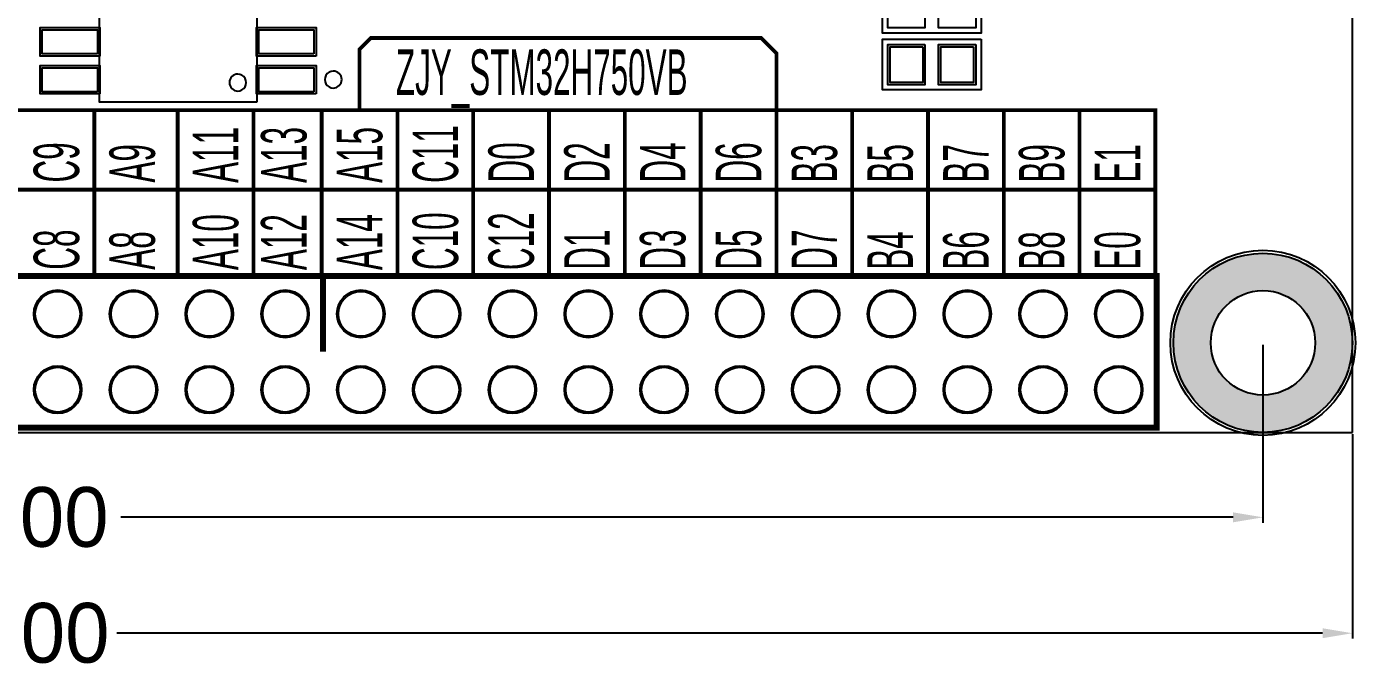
# Model space of a CAD drawing. Extents: x -50 to 55, y -63 to 0.
# Drawn here: x 10.57 to 55.1, y -63.04 to -41.41 of the extents above; entities that cross this region are included whole.
import ezdxf

# ---------------------------------------------------------------- set-up
doc = ezdxf.new("R2010")
doc.units = 0
doc.header["$MEASUREMENT"] = 0
doc.layers.get('0').update_dxf_attribs({"linetype": 'CONTINUOUS'})
doc.layers.get('Defpoints').update_dxf_attribs({"linetype": 'CONTINUOUS'})
for name, color, linetype in [('BG_OUTLINE', 254, 'CONTINUOUS'), ('BG_SILKSCREEN_TOP', 7, 'CONTINUOUS'), ('PG_ASSEMBLY_TOP', 111, 'CONTINUOUS'), ('PIN_BOTTOM', 150, 'CONTINUOUS'), ('PIN_PASTEMASK_TOP', 85, 'CONTINUOUS'), ('PIN_SOLDERMASK_BOTTOM', 85, 'CONTINUOUS'), ('PIN_SOLDERMASK_TOP', 85, 'CONTINUOUS'), ('PIN_TOP', 1, 'CONTINUOUS')]:
    doc.layers.add(name, color=color, linetype=linetype)
doc.dimstyles.get("Standard").update_dxf_attribs({"dimtxt": 2, "dimasz": 1, "dimexe": 0.18, "dimexo": 0.0625, "dimgap": 0.09, "dimtad": 0, "dimtih": 1, "dimtoh": 1, "dimzin": 0, "dimdsep": 46, "dimtxsty": 'Standard', "dimcen": 0.09, "dimadec": 0, "dimazin": 0, "dimtfac": 1, "dimtofl": 0, "dimtmove": 0, "dimatfit": 3, "dimfxl": 1, "dimtolj": 1, "dimtzin": 0, "dimarcsym": 0})

# ---------------------------------------------------------------- blocks, each defined once
blk = doc.blocks.new('*D17')
at = {"color": 0, "linetype": 'Continuous', "lineweight": -2, "transparency": 16777216}
for p, q in [((-32.063, -52.062), (-32.063, -58.025)), ((52, -52.062), (52, -58.025)), ((-31.063, -57.845), (6.212, -57.845)), ((51, -57.845), (13.725, -57.845))]:
    blk.add_line(p, q, dxfattribs=at)
at = {"color": 0, "linetype": 'Continuous', "transparency": 16777216}
for points in [[(-31.063, -57.679), (-31.063, -58.012), (-32.063, -57.845)], [(51, -57.679), (51, -58.012), (52, -57.845)]]:
    blk.add_solid(points, dxfattribs=at)
at = {"layer": 'Defpoints', "color": 0, "linetype": 'Continuous', "transparency": 16777216}
for p in [(-32.063, -52), (52, -52), (52, -57.845)]:
    blk.add_point(p, dxfattribs=at)
at = {"color": 0, "linetype": 'Continuous', "transparency": 16777216, "insert": (9.969, -57.845), "char_height": 2, "attachment_point": 5}
blk.add_mtext('\\A1;84.00', dxfattribs=at)
blk = doc.blocks.new('*D18')
at = {"color": 0, "linetype": 'Continuous', "lineweight": -2, "transparency": 16777216}
for p, q in [((-35, -55.062), (-35, -61.907)), ((55, -55.062), (55, -61.907)), ((-34, -61.727), (6.41, -61.727)), ((54, -61.727), (13.59, -61.727))]:
    blk.add_line(p, q, dxfattribs=at)
at = {"color": 0, "linetype": 'Continuous', "transparency": 16777216}
for points in [[(-34, -61.56), (-34, -61.893), (-35, -61.727)], [(54, -61.56), (54, -61.893), (55, -61.727)]]:
    blk.add_solid(points, dxfattribs=at)
at = {"layer": 'Defpoints', "color": 0, "linetype": 'Continuous', "transparency": 16777216}
for p in [(-35, -55), (55, -55), (55, -61.727)]:
    blk.add_point(p, dxfattribs=at)
at = {"color": 0, "linetype": 'Continuous', "transparency": 16777216, "insert": (10, -61.727), "char_height": 2, "attachment_point": 5}
blk.add_mtext('\\A1;90.00', dxfattribs=at)

msp = doc.modelspace()

# ---------------------------------------------------------------- hatches: boundary and pattern name
at = {"linetype": 'Continuous'}
h = msp.add_hatch(color=0, dxfattribs=at)
h.dxf.hatch_style = 1
h.paths.add_polyline_path([(-35.000006, -51.999998, 1), (-29.000018, -51.999998, 1)])
h.paths.add_polyline_path([(-30.251015, -51.999998, -1), (-33.749009, -51.999998, -1)], flags=16)
h.paths.add_polyline_path([(49.000004, -51.999998, 1), (54.999992, -51.999998, 1)])
h.paths.add_polyline_path([(53.748995, -51.999998, -1), (50.251001, -51.999998, -1)], flags=16)
h.paths.add_polyline_path([(49.000004, -2.999994, 1), (54.999992, -2.999994, 1)])
h.paths.add_polyline_path([(53.748995, -2.999994, -1), (50.251001, -2.999994, -1)], flags=16)
h.paths.add_polyline_path([(-29.000018, -2.999994, 1), (-35.000006, -2.999994, 1)])
h.paths.add_polyline_path([(-33.749009, -2.999994, -1), (-30.251015, -2.999994, -1)], flags=16)

# ---------------------------------------------------------------- linework, layer by layer
at = {"layer": 'BG_OUTLINE', "color": 5}
msp.add_lwpolyline([(54.999992, -54.999992), (54.999992, 0), (-35.000006, 0), (-35.000006, -54.999992), (54.999992, -54.999992)], dxfattribs=at)
at = {"layer": 'BG_SILKSCREEN_TOP'}
for points in [[(21.725992, -44.204992, 0.127, 0.127, 0), (21.725992, -42.172992, 0.127, 0.127, 0), (22.106992, -41.791992, 0.127, 0.127, 0), (35.187992, -41.791992, 0.127, 0.127, 0), (35.695992, -42.299992, 0.127, 0.127, 0), (35.695992, -44.204992, 0.127, 0.127, 0)], [(-7.484008, -49.792992, 0.127, 0.127, 0), (-7.484008, -44.204992, 0.127, 0.127, 0), (48.395992, -44.204992, 0.127, 0.127, 0), (48.395992, -49.792992, 0.127, 0.127, 0), (-7.484008, -49.792992, 0.127, 0.127, 0), (-7.484008, -46.871992, 0.127, 0.127, 0), (48.395992, -46.871992, 0.127, 0.127, 0), (48.395992, -47.633992, 0.127, 0.127, 0)], [(10.295992, -44.204992, 0.127, 0.127, 0), (12.835992, -44.204992, 0.127, 0.127, 0), (12.835992, -49.792992, 0.127, 0.127, 0), (15.629992, -49.792992, 0.127, 0.127, 0), (15.629992, -44.204992, 0.127, 0.127, 0), (18.169992, -44.204992, 0.127, 0.127, 0), (18.169992, -49.792992, 0.127, 0.127, 0), (20.455992, -49.792992, 0.127, 0.127, 0), (20.455992, -44.204992, 0.127, 0.127, 0), (22.995992, -44.204992, 0.127, 0.127, 0), (22.995992, -49.792992, 0.127, 0.127, 0), (25.535992, -49.792992, 0.127, 0.127, 0), (25.535992, -44.204992, 0.127, 0.127, 0), (28.075992, -44.204992, 0.127, 0.127, 0), (28.075992, -49.792992, 0.127, 0.127, 0), (30.615992, -49.792992, 0.127, 0.127, 0), (30.615992, -44.204992, 0.127, 0.127, 0), (33.155992, -44.204992, 0.127, 0.127, 0), (33.155992, -49.792992, 0.127, 0.127, 0), (35.695992, -49.792992, 0.127, 0.127, 0), (35.695992, -44.204992, 0.127, 0.127, 0), (38.235992, -44.204992, 0.127, 0.127, 0), (38.235992, -49.792992, 0.127, 0.127, 0), (40.775992, -49.792992, 0.127, 0.127, 0), (40.775992, -44.204992, 0.127, 0.127, 0), (43.315992, -44.204992, 0.127, 0.127, 0), (43.315992, -49.792992, 0.127, 0.127, 0), (45.855992, -49.792992, 0.127, 0.127, 0), (45.855992, -44.204992, 0.127, 0.127, 0), (48.395992, -44.204992, 0.127, 0.127, 0), (48.395992, -49.792992, 0.127, 0.127, 0)]]:
    msp.add_lwpolyline(points, format="xyseb", dxfattribs=at)
at = {"layer": 'PG_ASSEMBLY_TOP'}
msp.add_lwpolyline([(18.294985, -43.933999), (18.294985, -38.633985), (12.994996, -38.633985), (12.994996, -43.933999), (18.294985, -43.933999)], dxfattribs=at)
for points in [[(42.553001, -39.926108), (42.553001, -41.625927), (39.252983, -41.625927), (39.252983, -39.926108)], [(42.553001, -41.831083), (42.553001, -43.530901), (39.252983, -43.530901), (39.252983, -41.831083)]]:
    msp.add_lwpolyline(points, close=True, dxfattribs=at)
for points, format in [([(17.644999, -43.001286, 0.999981), (17.644974, -43.56669, 1.000019), (17.644999, -43.001286)], "xyb"), ([(20.844993, -42.901185, 1.000004), (20.844993, -43.466792, 0.999996), (20.844993, -42.901185)], "xyb"), ([(-7.440015, -54.839997, 0.2, 0.2, 0), (48.439985, -54.839997, 0.2, 0.2, 0), (48.439985, -49.759997, 0.2, 0.2, 0), (-7.440015, -49.759997, 0.2, 0.2, 0), (-7.440015, -54.839997, 0.2, 0.2, 0)], "xyseb"), ([(20.499985, -52.299997, 0.2, 0.2, 0), (20.499985, -49.759997, 0.2, 0.2, 0)], "xyseb")]:
    msp.add_lwpolyline(points, format=format, dxfattribs=at)
at = {"layer": 'PIN_BOTTOM'}
for centre, radius in [((11.609985, -51.029997), 0.750049), ((14.149985, -51.029997), 0.750049), ((16.689985, -51.029997), 0.750049), ((19.229985, -51.029997), 0.750049), ((21.769985, -51.029997), 0.750049), ((24.309985, -51.029997), 0.750049), ((26.849985, -51.029997), 0.750049), ((29.389985, -51.029997), 0.750049), ((31.929985, -51.029997), 0.750049), ((34.469985, -51.029997), 0.750049), ((37.009985, -51.029997), 0.750049), ((39.549985, -51.029997), 0.750049), ((42.089985, -51.029997), 0.750049), ((44.629985, -51.029997), 0.750049), ((47.169985, -51.029997), 0.750049), ((51.999998, -51.999998), 1.748997), ((11.609985, -53.569997), 0.750049), ((14.149985, -53.569997), 0.750049), ((16.689985, -53.569997), 0.750049), ((19.229985, -53.569997), 0.750049), ((21.769985, -53.569997), 0.750049), ((24.309985, -53.569997), 0.750049), ((26.849985, -53.569997), 0.750049), ((29.389985, -53.569997), 0.750049), ((31.929985, -53.569997), 0.750049), ((34.469985, -53.569997), 0.750049), ((37.009985, -53.569997), 0.750049), ((39.549985, -53.569997), 0.750049), ((42.089985, -53.569997), 0.750049), ((44.629985, -53.569997), 0.750049), ((47.169985, -53.569997), 0.750049)]:
    msp.add_circle(centre, radius, dxfattribs=at)
at = {"layer": 'PIN_PASTEMASK_TOP'}
for points in [[(12.944882, -42.319042), (11.094974, -42.319042), (11.094974, -41.518942), (12.944882, -41.518942)], [(20.195058, -42.319042), (18.34515, -42.319042), (18.34515, -41.518942), (20.195058, -41.518942)], [(40.599183, -42.084092), (40.599183, -43.277892), (39.506983, -43.277892), (39.506983, -42.084092)], [(42.299001, -42.084092), (42.299001, -43.277892), (41.206801, -43.277892), (41.206801, -42.084092)], [(12.944882, -43.589042), (11.094974, -43.589042), (11.094974, -42.788942), (12.944882, -42.788942)], [(20.195058, -43.589042), (18.34515, -43.589042), (18.34515, -42.788942), (20.195058, -42.788942)]]:
    msp.add_lwpolyline(points, close=True, dxfattribs=at)
at = {"layer": 'PIN_SOLDERMASK_BOTTOM'}
for centre, radius in [((51.999998, -51.999998), 3.099994), ((11.609985, -51.029997), 0.799948), ((14.149985, -51.029997), 0.799948), ((16.689985, -51.029997), 0.799948), ((19.229985, -51.029997), 0.799948), ((21.769985, -51.029997), 0.799948), ((24.309985, -51.029997), 0.799948), ((26.849985, -51.029997), 0.799948), ((29.389985, -51.029997), 0.799948), ((31.929985, -51.029997), 0.799948), ((34.469985, -51.029997), 0.799948), ((37.009985, -51.029997), 0.799948), ((39.549985, -51.029997), 0.799948), ((42.089985, -51.029997), 0.799948), ((44.629985, -51.029997), 0.799948), ((47.169985, -51.029997), 0.799948), ((11.609985, -53.569997), 0.799948), ((14.149985, -53.569997), 0.799948), ((16.689985, -53.569997), 0.799948), ((19.229985, -53.569997), 0.799948), ((21.769985, -53.569997), 0.799948), ((24.309985, -53.569997), 0.799948), ((26.849985, -53.569997), 0.799948), ((29.389985, -53.569997), 0.799948), ((31.929985, -53.569997), 0.799948), ((34.469985, -53.569997), 0.799948), ((37.009985, -53.569997), 0.799948), ((39.549985, -53.569997), 0.799948), ((42.089985, -53.569997), 0.799948), ((44.629985, -53.569997), 0.799948), ((47.169985, -53.569997), 0.799948)]:
    msp.add_circle(centre, radius, dxfattribs=at)
at = {"layer": 'PIN_SOLDERMASK_TOP'}
for points in [[(40.675383, -40.102917), (40.675383, -41.449117), (39.430783, -41.449117), (39.430783, -40.102917)], [(42.375201, -40.102917), (42.375201, -41.449117), (41.130601, -41.449117), (41.130601, -40.102917)], [(13.019913, -42.393997), (11.019917, -42.393997), (11.019917, -41.443987), (13.019913, -41.443987)], [(20.270089, -42.393997), (18.270093, -42.393997), (18.270093, -41.443987), (20.270089, -41.443987)], [(40.675383, -42.007892), (40.675383, -43.354092), (39.430783, -43.354092), (39.430783, -42.007892)], [(42.375201, -42.007892), (42.375201, -43.354092), (41.130601, -43.354092), (41.130601, -42.007892)], [(13.019913, -43.663997), (11.019917, -43.663997), (11.019917, -42.713987), (13.019913, -42.713987)], [(20.270089, -43.663997), (18.270093, -43.663997), (18.270093, -42.713987), (20.270089, -42.713987)]]:
    msp.add_lwpolyline(points, close=True, dxfattribs=at)
for centre, radius in [((51.999998, -51.999998), 3.099994), ((11.609985, -51.029997), 0.799948), ((14.149985, -51.029997), 0.799948), ((16.689985, -51.029997), 0.799948), ((19.229985, -51.029997), 0.799948), ((21.769985, -51.029997), 0.799948), ((24.309985, -51.029997), 0.799948), ((26.849985, -51.029997), 0.799948), ((29.389985, -51.029997), 0.799948), ((31.929985, -51.029997), 0.799948), ((34.469985, -51.029997), 0.799948), ((37.009985, -51.029997), 0.799948), ((39.549985, -51.029997), 0.799948), ((42.089985, -51.029997), 0.799948), ((44.629985, -51.029997), 0.799948), ((47.169985, -51.029997), 0.799948), ((11.609985, -53.569997), 0.799948), ((14.149985, -53.569997), 0.799948), ((16.689985, -53.569997), 0.799948), ((19.229985, -53.569997), 0.799948), ((21.769985, -53.569997), 0.799948), ((24.309985, -53.569997), 0.799948), ((26.849985, -53.569997), 0.799948), ((29.389985, -53.569997), 0.799948), ((31.929985, -53.569997), 0.799948), ((34.469985, -53.569997), 0.799948), ((37.009985, -53.569997), 0.799948), ((39.549985, -53.569997), 0.799948), ((42.089985, -53.569997), 0.799948), ((44.629985, -53.569997), 0.799948), ((47.169985, -53.569997), 0.799948)]:
    msp.add_circle(centre, radius, dxfattribs=at)
at = {"layer": 'PIN_TOP'}
for points in [[(12.944882, -42.319042), (11.094974, -42.319042), (11.094974, -41.518942), (12.944882, -41.518942)], [(20.195058, -42.319042), (18.34515, -42.319042), (18.34515, -41.518942), (20.195058, -41.518942)], [(40.599183, -42.084092), (40.599183, -43.277892), (39.506983, -43.277892), (39.506983, -42.084092)], [(42.299001, -42.084092), (42.299001, -43.277892), (41.206801, -43.277892), (41.206801, -42.084092)], [(12.944882, -43.589042), (11.094974, -43.589042), (11.094974, -42.788942), (12.944882, -42.788942)], [(20.195058, -43.589042), (18.34515, -43.589042), (18.34515, -42.788942), (20.195058, -42.788942)]]:
    msp.add_lwpolyline(points, close=True, dxfattribs=at)
for centre, radius in [((51.999998, -51.999998), 2.999994), ((11.609985, -51.029997), 0.750049), ((14.149985, -51.029997), 0.750049), ((16.689985, -51.029997), 0.750049), ((19.229985, -51.029997), 0.750049), ((21.769985, -51.029997), 0.750049), ((24.309985, -51.029997), 0.750049), ((26.849985, -51.029997), 0.750049), ((29.389985, -51.029997), 0.750049), ((31.929985, -51.029997), 0.750049), ((34.469985, -51.029997), 0.750049), ((37.009985, -51.029997), 0.750049), ((39.549985, -51.029997), 0.750049), ((42.089985, -51.029997), 0.750049), ((44.629985, -51.029997), 0.750049), ((47.169985, -51.029997), 0.750049), ((11.609985, -53.569997), 0.750049), ((14.149985, -53.569997), 0.750049), ((16.689985, -53.569997), 0.750049), ((19.229985, -53.569997), 0.750049), ((21.769985, -53.569997), 0.750049), ((24.309985, -53.569997), 0.750049), ((26.849985, -53.569997), 0.750049), ((29.389985, -53.569997), 0.750049), ((31.929985, -53.569997), 0.750049), ((34.469985, -53.569997), 0.750049), ((37.009985, -53.569997), 0.750049), ((39.549985, -53.569997), 0.750049), ((42.089985, -53.569997), 0.750049), ((44.629985, -53.569997), 0.750049), ((47.169985, -53.569997), 0.750049)]:
    msp.add_circle(centre, radius, dxfattribs=at)

# ---------------------------------------------------------------- texts
at = {"layer": 'BG_SILKSCREEN_TOP', "width": 0.516667}
msp.add_text('ZJY_STM32H750VB', height=1.524, dxfattribs=at).set_placement((22.945192, -43.696992))
for s, p in [('A11', (17.661992, -46.643392)), ('A13', (19.947992, -46.643392)), ('A15', (22.487992, -46.643392)), ('C11', (25.027992, -46.643392)), ('C9', (12.327992, -46.630692)), ('A9', (14.867992, -46.630692)), ('D0', (27.567992, -46.630692)), ('D2', (30.107992, -46.630692)), ('D4', (32.647992, -46.630692)), ('D6', (35.187992, -46.630692)), ('B3', (37.727992, -46.630692)), ('B5', (40.267992, -46.630692)), ('B7', (42.807992, -46.630692)), ('B9', (45.347992, -46.630692)), ('E1', (47.887992, -46.630692)), ('A10', (17.661992, -49.564392)), ('A12', (19.947992, -49.564392)), ('A14', (22.487992, -49.564392)), ('C10', (25.027992, -49.564392)), ('C12', (27.567992, -49.564392)), ('C8', (12.327992, -49.551692)), ('A8', (14.867992, -49.551692)), ('D1', (30.107992, -49.551692)), ('D3', (32.647992, -49.551692)), ('D5', (35.187992, -49.551692)), ('D7', (37.727992, -49.551692)), ('B4', (40.267992, -49.551692)), ('B6', (42.807992, -49.551692)), ('B8', (45.347992, -49.551692)), ('E0', (47.887992, -49.551692))]:
    msp.add_text(s, height=1.524, rotation=90, dxfattribs=at).set_placement(p)

# ---------------------------------------------------------------- dimensions: what is measured, and where the dimension line sits
at = {"linetype": 'Continuous'}
dim = msp.add_linear_dim(base=(51.999998, -57.8452), p1=(-32.062512, -51.999998), p2=(51.999998, -51.999998), text='84.00', dimstyle='Standard', dxfattribs=at)
dim.commit()
dim.dimension.update_dxf_attribs({"geometry": '*D17', "text_midpoint": (9.968743, -57.8452)})
dim = msp.add_linear_dim(base=(54.999992, -61.72677), p1=(-35.000006, -54.999992), p2=(54.999992, -54.999992), dimstyle='Standard', dxfattribs=at)
dim.commit()
dim.dimension.update_dxf_attribs({"geometry": '*D18', "text_midpoint": (9.999993, -61.72677)})

doc.saveas('drawing.dxf')
